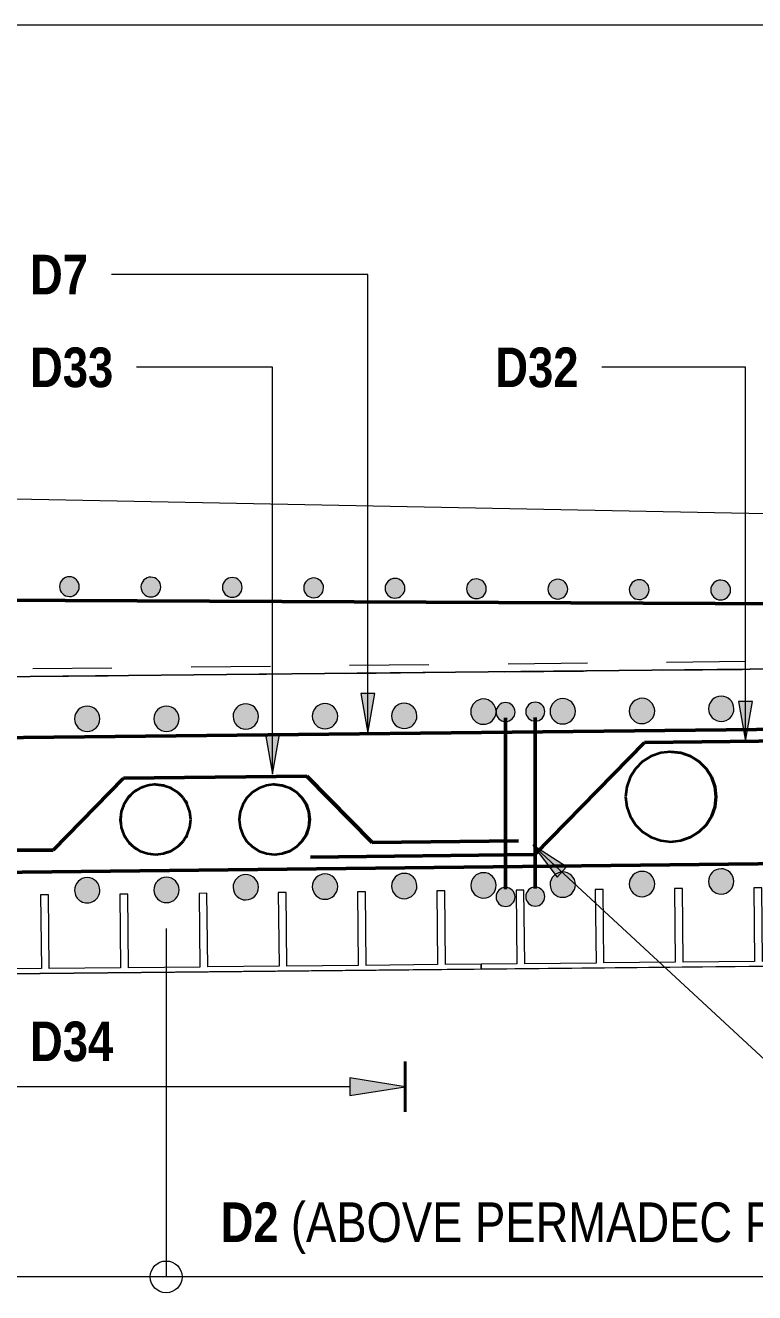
# Model space of a CAD drawing. Header units: metres. Extents: x 577 to 630, y 3 to 1710.
# Drawn here: x 606.266 to 607.186, y 18.456 to 20.056 of the extents above; entities that cross this region are included whole.
import ezdxf

# ---------------------------------------------------------------- set-up
doc = ezdxf.new("R2010")
doc.units = ezdxf.units.M
doc.linetypes.add('JacobsDash', pattern=[0.0045, 0.003, -0.0015])
for name, color, linetype, lineweight in [('D-BDGE', 7, 'Continuous', 13), ('D-BDGE-FLOOR', 7, 'Continuous', 50), ('D-BDGE-FLOOR-HID', 7, 'JacobsDash', 18), ('D-BDGE-FRAMING', 7, 'Continuous', 50), ('D-BDGE-LINE', 7, 'Continuous', 9), ('D-ENHA-TEXT', 7, 'Continuous', 9)]:
    doc.layers.add(name, color=color, linetype=linetype, lineweight=lineweight)
doc.layers.add('D-BDGE-Conduits', color=1, linetype='Continuous', lineweight=9, true_color=0xff0000)
doc.styles.add('Arial Narrow_2', font='ARIALN.TTF', dxfattribs={"height": 0.05})
doc.styles.add('Arial Narrow_B_1', font='ARIALNB.TTF', dxfattribs={"height": 0.05})

# ---------------------------------------------------------------- blocks, each defined once
blk = doc.blocks.new('07_STR_DPS_PermadecPanel - 07_STR_DPS_PermadecPanel-5973116-DRG-1095 SECTION 1')
at = {"layer": 'D-BDGE-FRAMING', "lineweight": 13}
for p, q in [((-1688.4408, 18.9581), (-1688.4508, 18.958)), ((-1688.4508, 18.958), (-1688.4498, 18.865)), ((-1688.4398, 18.8651), (-1688.4408, 18.9581)), ((-1688.3408, 18.9591), (-1688.3508, 18.959)), ((-1688.3508, 18.959), (-1688.3499, 18.866)), ((-1688.3399, 18.8661), (-1688.3408, 18.9591)), ((-1688.2408, 18.9601), (-1688.2508, 18.96)), ((-1688.2508, 18.96), (-1688.2499, 18.867)), ((-1688.2399, 18.8671), (-1688.2408, 18.9601)), ((-1688.1408, 18.9611), (-1688.1508, 18.961)), ((-1688.1508, 18.961), (-1688.1499, 18.868)), ((-1688.1399, 18.8681), (-1688.1408, 18.9611)), ((-1688.0408, 18.9621), (-1688.0508, 18.962)), ((-1688.0508, 18.962), (-1688.0499, 18.869)), ((-1688.0399, 18.8691), (-1688.0408, 18.9621)), ((-1687.9408, 18.9631), (-1687.9508, 18.963)), ((-1687.9508, 18.963), (-1687.9499, 18.87)), ((-1687.9399, 18.8701), (-1687.9408, 18.9631)), ((-1687.8949, 18.8706), (-1687.9399, 18.8701)), ((-1687.8948, 18.8646), (-1687.8949, 18.8706)), ((-1688.4498, 18.865), (-1688.4948, 18.8646)), ((-1688.4948, 18.8586), (-1687.8948, 18.8646)), ((-1688.4948, 18.8646), (-1688.4948, 18.8586)), ((-1688.3499, 18.866), (-1688.4398, 18.8651)), ((-1688.2499, 18.867), (-1688.3399, 18.8661)), ((-1688.1499, 18.868), (-1688.2399, 18.8671)), ((-1688.0499, 18.869), (-1688.1399, 18.8681)), ((-1687.9499, 18.87), (-1688.0399, 18.8691))]:
    blk.add_line(p, q, dxfattribs=at)
blk = doc.blocks.new('07_STR_DPS_PermadecPanel - 07_STR_DPS_PermadecPanel-5973117-DRG-1095 SECTION 1')
at = {"layer": 'D-BDGE-FRAMING', "lineweight": 13}
for p, q in [((-1687.5408, 18.9671), (-1687.5508, 18.967)), ((-1687.5508, 18.967), (-1687.5499, 18.874)), ((-1687.5399, 18.8741), (-1687.5408, 18.9671)), ((-1687.4408, 18.9681), (-1687.4508, 18.968)), ((-1687.4508, 18.968), (-1687.4499, 18.875)), ((-1687.4399, 18.8751), (-1687.4408, 18.9681)), ((-1687.3408, 18.9691), (-1687.3508, 18.969)), ((-1687.3508, 18.969), (-1687.3499, 18.876)), ((-1687.3399, 18.8761), (-1687.3408, 18.9691)), ((-1687.8408, 18.9641), (-1687.8508, 18.964)), ((-1687.8508, 18.964), (-1687.8498, 18.871)), ((-1687.8398, 18.8711), (-1687.8408, 18.9641)), ((-1687.7408, 18.9651), (-1687.7508, 18.965)), ((-1687.7508, 18.965), (-1687.7499, 18.872)), ((-1687.7399, 18.8721), (-1687.7408, 18.9651)), ((-1687.6408, 18.9661), (-1687.6508, 18.966)), ((-1687.6508, 18.966), (-1687.6499, 18.873)), ((-1687.6399, 18.8731), (-1687.6408, 18.9661)), ((-1687.8498, 18.871), (-1687.8948, 18.8706)), ((-1687.8948, 18.8646), (-1687.2948, 18.8706)), ((-1687.8948, 18.8706), (-1687.8948, 18.8646)), ((-1687.7499, 18.872), (-1687.8398, 18.8711)), ((-1687.6499, 18.873), (-1687.7399, 18.8721)), ((-1687.5499, 18.874), (-1687.6399, 18.8731)), ((-1687.4499, 18.875), (-1687.5399, 18.8741)), ((-1687.3499, 18.876), (-1687.4399, 18.8751)), ((-1687.2949, 18.8766), (-1687.3399, 18.8761)), ((-1687.2948, 18.8706), (-1687.2949, 18.8766))]:
    blk.add_line(p, q, dxfattribs=at)
blk = doc.blocks.new('CS_DET_Reinf_Bar Section_Solid - Reo Dot 32-6113454-DRG-1095 SECTION 1')
at = {"layer": 'D-BDGE-LINE'}
blk.add_hatch(color=256, dxfattribs=at).paths.add_polyline_path([(-1688.7919, 18.942), (-1688.7878, 18.9426), (-1688.7839, 18.9441), (-1688.7806, 18.9467), (-1688.7781, 18.95), (-1688.7765, 18.9539), (-1688.7759, 18.958), (-1688.7765, 18.9621), (-1688.7781, 18.966), (-1688.7806, 18.9693), (-1688.7839, 18.9719), (-1688.7878, 18.9735), (-1688.7919, 18.974), (-1688.7961, 18.9735), (-1688.7999, 18.9719), (-1688.8033, 18.9693), (-1688.8058, 18.966), (-1688.8074, 18.9621), (-1688.8079, 18.958), (-1688.8074, 18.9539), (-1688.8058, 18.95), (-1688.8033, 18.9467), (-1688.7999, 18.9441), (-1688.7961, 18.9426)])
for start, end in [(0, 180), (180, 0)]:
    blk.add_arc((-1688.7919, 18.958), 0.016, start, end, dxfattribs=at)
blk = doc.blocks.new('CS_DET_Reinf_Bar Section_Solid - Reo Dot 32-V18-DRG-1095 SECTION 1')
at = {"layer": 'D-BDGE-LINE'}
blk.add_hatch(color=256, dxfattribs=at).paths.add_polyline_path([(-1687.5919, 18.9591), (-1687.5877, 18.9597), (-1687.5839, 18.9613), (-1687.5806, 18.9639), (-1687.5781, 18.9672), (-1687.5765, 18.9711), (-1687.576, 18.9752), (-1687.5766, 18.9794), (-1687.5782, 18.9832), (-1687.5808, 18.9865), (-1687.5841, 18.989), (-1687.588, 18.9906), (-1687.5921, 18.9911), (-1687.5963, 18.9905), (-1687.6001, 18.9889), (-1687.6034, 18.9863), (-1687.6059, 18.983), (-1687.6075, 18.9791), (-1687.608, 18.9746), (-1687.6074, 18.9708), (-1687.6058, 18.967), (-1687.6032, 18.9637), (-1687.5999, 18.9612), (-1687.596, 18.9596)])
for start, end in [(0.4729, 180.4729), (180.4729, 0.4729)]:
    blk.add_arc((-1687.592, 18.9751), 0.016, start, end, dxfattribs=at)
blk = doc.blocks.new('CS_DET_Reinf_Bar Section_Solid - Reo Dot 32-V19-DRG-1095 SECTION 1')
at = {"layer": 'D-BDGE-LINE'}
blk.add_hatch(color=256, dxfattribs=at).paths.add_polyline_path([(-1687.8919, 19.1735), (-1687.8878, 19.1741), (-1687.8839, 19.1757), (-1687.8806, 19.1783), (-1687.8781, 19.1816), (-1687.8765, 19.1854), (-1687.876, 19.1899), (-1687.8765, 19.1937), (-1687.8781, 19.1976), (-1687.8807, 19.2009), (-1687.884, 19.2034), (-1687.8879, 19.205), (-1687.8925, 19.2055), (-1687.8962, 19.205), (-1687.9, 19.2034), (-1687.9033, 19.2008), (-1687.9058, 19.1975), (-1687.9074, 19.1936), (-1687.908, 19.1895), (-1687.9074, 19.1853), (-1687.9058, 19.1815), (-1687.9032, 19.1782), (-1687.8999, 19.1756), (-1687.896, 19.1741), (-1687.8925, 19.1736)])
for start, end in [(1.2218, 180.2183), (180.2183, 357.2152)]:
    blk.add_arc((-1687.892, 19.1895), 0.016, start, end, dxfattribs=at)
blk = doc.blocks.new('Repeating Detail - Reo Dot_Scale 25_Section-1695670-DRG-1095 SECTION 1')
at = {"layer": 'D-BDGE-LINE'}
for points in [[(-1688.4144, 19.3349), (-1688.4112, 19.3354), (-1688.4082, 19.3366), (-1688.4056, 19.3386), (-1688.4036, 19.3411), (-1688.4023, 19.3441), (-1688.4019, 19.3474), (-1688.4023, 19.3506), (-1688.4035, 19.3536), (-1688.4055, 19.3562), (-1688.408, 19.3582), (-1688.4111, 19.3595), (-1688.4143, 19.3599), (-1688.4175, 19.3595), (-1688.4205, 19.3583), (-1688.4231, 19.3563), (-1688.4251, 19.3538), (-1688.4264, 19.3507), (-1688.4269, 19.3475), (-1688.4264, 19.3443), (-1688.4252, 19.3413), (-1688.4232, 19.3387), (-1688.4207, 19.3367), (-1688.4177, 19.3354)], [(-1688.3117, 19.3344), (-1688.3085, 19.3348), (-1688.305, 19.3364), (-1688.3028, 19.338), (-1688.3008, 19.3406), (-1688.2996, 19.3436), (-1688.2991, 19.3468), (-1688.2995, 19.3501), (-1688.3008, 19.3531), (-1688.3028, 19.3557), (-1688.3053, 19.3577), (-1688.3083, 19.359), (-1688.3116, 19.3594), (-1688.3148, 19.359), (-1688.3178, 19.3578), (-1688.3204, 19.3558), (-1688.3224, 19.3532), (-1688.3237, 19.3502), (-1688.3241, 19.347), (-1688.3237, 19.3437), (-1688.3225, 19.3407), (-1688.3205, 19.3381), (-1688.3179, 19.3361), (-1688.3149, 19.3348)], [(-1688.209, 19.3339), (-1688.2058, 19.3343), (-1688.2027, 19.3355), (-1688.2001, 19.3375), (-1688.1981, 19.34), (-1688.1969, 19.3431), (-1688.1964, 19.3463), (-1688.1968, 19.3495), (-1688.1981, 19.3525), (-1688.2, 19.3551), (-1688.2026, 19.3571), (-1688.2056, 19.3584), (-1688.2089, 19.3589), (-1688.2121, 19.3584), (-1688.2151, 19.3572), (-1688.2177, 19.3552), (-1688.22, 19.3519), (-1688.221, 19.3497), (-1688.2214, 19.3464), (-1688.221, 19.3432), (-1688.2198, 19.3402), (-1688.2178, 19.3376), (-1688.2152, 19.3356), (-1688.2122, 19.3343)], [(-1688.1063, 19.3333), (-1688.103, 19.3337), (-1688.1, 19.3349), (-1688.0974, 19.3369), (-1688.0954, 19.3395), (-1688.0942, 19.3425), (-1688.0937, 19.3457), (-1688.0941, 19.349), (-1688.0954, 19.352), (-1688.0973, 19.3546), (-1688.0999, 19.3566), (-1688.1029, 19.3579), (-1688.1061, 19.3583), (-1688.1094, 19.3579), (-1688.1124, 19.3567), (-1688.115, 19.3547), (-1688.117, 19.3521), (-1688.1183, 19.3491), (-1688.1187, 19.3459), (-1688.1183, 19.3426), (-1688.1171, 19.3396), (-1688.1151, 19.337), (-1688.1125, 19.335), (-1688.1095, 19.3337)], [(-1688.0036, 19.3328), (-1688.0003, 19.3332), (-1687.9973, 19.3344), (-1687.9947, 19.3364), (-1687.9927, 19.339), (-1687.9914, 19.342), (-1687.991, 19.3452), (-1687.9914, 19.3484), (-1687.9926, 19.3514), (-1687.9946, 19.354), (-1687.9972, 19.356), (-1688.0002, 19.3573), (-1688.0034, 19.3578), (-1688.0067, 19.3573), (-1688.0097, 19.3561), (-1688.0123, 19.3541), (-1688.0143, 19.3516), (-1688.0156, 19.3486), (-1688.016, 19.3453), (-1688.0156, 19.3421), (-1688.0144, 19.3391), (-1688.0124, 19.3365), (-1688.0098, 19.3345), (-1688.0068, 19.3332)], [(-1687.9009, 19.3322), (-1687.8976, 19.3326), (-1687.8946, 19.3339), (-1687.892, 19.3358), (-1687.89, 19.3384), (-1687.8887, 19.3414), (-1687.8883, 19.3446), (-1687.8887, 19.3479), (-1687.8899, 19.3509), (-1687.8919, 19.3535), (-1687.8945, 19.3555), (-1687.8975, 19.3568), (-1687.9007, 19.3572), (-1687.904, 19.3568), (-1687.907, 19.3556), (-1687.9096, 19.3536), (-1687.9116, 19.351), (-1687.9128, 19.348), (-1687.9133, 19.3448), (-1687.9129, 19.3415), (-1687.9116, 19.3385), (-1687.9097, 19.3359), (-1687.9071, 19.3339), (-1687.9041, 19.3327)], [(-1687.7981, 19.3317), (-1687.7949, 19.3321), (-1687.7919, 19.3333), (-1687.7893, 19.3353), (-1687.7873, 19.3379), (-1687.786, 19.3409), (-1687.7856, 19.3441), (-1687.786, 19.3473), (-1687.7872, 19.3504), (-1687.7892, 19.353), (-1687.7918, 19.355), (-1687.7948, 19.3562), (-1687.798, 19.3567), (-1687.8012, 19.3563), (-1687.8043, 19.355), (-1687.8069, 19.353), (-1687.8089, 19.3505), (-1687.8101, 19.3475), (-1687.8106, 19.3442), (-1687.8102, 19.341), (-1687.8089, 19.338), (-1687.807, 19.3354), (-1687.8044, 19.3334), (-1687.8014, 19.3321)], [(-1687.6954, 19.3311), (-1687.6922, 19.3315), (-1687.6892, 19.3328), (-1687.6866, 19.3347), (-1687.6846, 19.3373), (-1687.6833, 19.3403), (-1687.6829, 19.3436), (-1687.6833, 19.3468), (-1687.6845, 19.3498), (-1687.6865, 19.3524), (-1687.6891, 19.3544), (-1687.6921, 19.3557), (-1687.6953, 19.3561), (-1687.6985, 19.3557), (-1687.7016, 19.3545), (-1687.7042, 19.3525), (-1687.7062, 19.3499), (-1687.7074, 19.3469), (-1687.7079, 19.3437), (-1687.7075, 19.3404), (-1687.7062, 19.3374), (-1687.7042, 19.3348), (-1687.7017, 19.3328), (-1687.6987, 19.3316)], [(-1687.5927, 19.3306), (-1687.5895, 19.331), (-1687.5865, 19.3322), (-1687.5839, 19.3342), (-1687.5819, 19.3368), (-1687.5806, 19.3398), (-1687.5801, 19.343), (-1687.5806, 19.3462), (-1687.5818, 19.3493), (-1687.5838, 19.3519), (-1687.5863, 19.3539), (-1687.5893, 19.3551), (-1687.5926, 19.3556), (-1687.5958, 19.3552), (-1687.5988, 19.3539), (-1687.6014, 19.352), (-1687.6034, 19.3494), (-1687.6047, 19.3464), (-1687.6051, 19.3431), (-1687.6047, 19.3399), (-1687.6035, 19.3369), (-1687.6015, 19.3343), (-1687.599, 19.3323), (-1687.5959, 19.331)]]:
    blk.add_hatch(color=256, dxfattribs=at).paths.add_polyline_path(points)
for centre, start, end in [((-1688.4144, 19.3474), 89.6949, 269.6949), ((-1688.4144, 19.3474), 269.6949, 89.6949), ((-1688.3116, 19.3469), 89.6949, 269.6949), ((-1688.3116, 19.3469), 269.6949, 89.6949), ((-1688.2089, 19.3464), 89.6949, 269.6949), ((-1688.2089, 19.3464), 269.6949, 89.6949), ((-1688.1062, 19.3458), 89.6949, 269.6949), ((-1688.1062, 19.3458), 269.6949, 89.6949), ((-1688.0035, 19.3453), 89.6949, 269.6949), ((-1688.0035, 19.3453), 269.6949, 89.6949), ((-1687.9008, 19.3447), 89.6949, 269.6949), ((-1687.9008, 19.3447), 269.6949, 89.6949), ((-1687.7981, 19.3442), 89.6949, 269.6949), ((-1687.7981, 19.3442), 269.6949, 89.6949), ((-1687.6954, 19.3436), 89.6949, 269.6949), ((-1687.6954, 19.3436), 269.6949, 89.6949), ((-1687.5926, 19.3431), 89.6949, 269.6949), ((-1687.5926, 19.3431), 269.6949, 89.6949)]:
    blk.add_arc(centre, 0.0125, start, end, dxfattribs=at)
blk = doc.blocks.new('CS_DET_Reinf_Bar Section_Solid - Reo Dot 24-6224135-DRG-1095 SECTION 1')
at = {"layer": 'D-BDGE-LINE'}
blk.add_hatch(color=256, dxfattribs=at).paths.add_polyline_path([(-1688.9567, 19.0087), (-1688.9536, 19.0091), (-1688.9507, 19.0103), (-1688.9482, 19.0122), (-1688.9463, 19.0147), (-1688.9451, 19.0176), (-1688.9447, 19.0207), (-1688.9451, 19.0238), (-1688.9466, 19.027), (-1688.9482, 19.0292), (-1688.9507, 19.0311), (-1688.9536, 19.0323), (-1688.9567, 19.0327), (-1688.9598, 19.0323), (-1688.9627, 19.0311), (-1688.9652, 19.0292), (-1688.9671, 19.0267), (-1688.9683, 19.0238), (-1688.9687, 19.0207), (-1688.9683, 19.0176), (-1688.9671, 19.0147), (-1688.9652, 19.0122), (-1688.9627, 19.0103), (-1688.9598, 19.0091)])
for start, end in [(0, 180), (180, 0)]:
    blk.add_arc((-1688.9567, 19.0207), 0.012, start, end, dxfattribs=at)
blk = doc.blocks.new('CS_Reinforcement Extents Dim - CS_Reinforcement Extents Dim-6475463-DRG-1095 SECTION 1')
at = {"layer": 'D-BDGE-LINE', "lineweight": 18}
blk.add_line((-1686.7812, 20.0563), (-1688.9212, 20.0563), dxfattribs=at)
blk = doc.blocks.new('CS_Reinforcement Extents Dim - CS_Reinforcement Extents Dim-6476557-DRG-1095 SECTION 1')
at = {"layer": 'D-BDGE-LINE'}
for points in [[(-1688.8207, 18.7046), (-1688.8207, 18.7269), (-1688.8907, 18.7157)], [(-1688.0606, 18.7046), (-1687.9906, 18.7157), (-1688.0606, 18.7269)]]:
    blk.add_hatch(color=256, dxfattribs=at).paths.add_polyline_path(points)
at = {"layer": 'D-BDGE-LINE', "lineweight": 40}
for p, q in [((-1688.8907, 18.6837), (-1688.8907, 18.7477)), ((-1687.9906, 18.684), (-1687.9906, 18.7477))]:
    blk.add_line(p, q, dxfattribs=at)
at = {"layer": 'D-BDGE-LINE', "lineweight": 18}
for p, q in [((-1688.8207, 18.7269), (-1688.8907, 18.7157)), ((-1688.8207, 18.7046), (-1688.8207, 18.7269)), ((-1688.0606, 18.7269), (-1688.0606, 18.7046)), ((-1687.9906, 18.7157), (-1688.0606, 18.7269)), ((-1688.8907, 18.7157), (-1688.8207, 18.7046)), ((-1688.0606, 18.7157), (-1688.8907, 18.7157)), ((-1688.0606, 18.7046), (-1687.9906, 18.7157))]:
    blk.add_line(p, q, dxfattribs=at)
blk = doc.blocks.new('CS_Reinforcement Extents Dim - CS_Reinforcement Extents Dim-6476920-DRG-1095 SECTION 1')
at = {"layer": 'D-BDGE-LINE', "lineweight": 18}
blk.add_line((-1686.7607, 18.4757), (-1688.8907, 18.4757), dxfattribs=at)

msp = doc.modelspace()

# ---------------------------------------------------------------- hatches: boundary and pattern name
at = {"layer": 'D-ENHA-TEXT'}
for points in [[(606.6979, 19.1625), (606.7067, 19.2125), (606.6891, 19.2125)], [(607.1747, 19.1522), (607.1835, 19.2022), (607.1659, 19.2022)], [(606.5778, 19.1107), (606.5866, 19.1607), (606.569, 19.1607)], [(606.9061, 19.021), (606.9368, 18.9805), (606.9488, 18.9935)]]:
    msp.add_hatch(color=256, dxfattribs=at).paths.add_polyline_path(points)

# ---------------------------------------------------------------- linework, layer by layer
at = {"layer": 'D-BDGE', "lineweight": 50}
for p, q in [((609.5622, 19.315), (605.8935, 19.3316)), ((605.3542, 19.1466), (608.9247, 19.1864)), ((606.8718, 19.1816), (606.8718, 18.9655)), ((606.9092, 19.182), (606.9092, 18.966)), ((607.0472, 19.1505), (607.9461, 19.1605)), ((606.9088, 19.0089), (607.0472, 19.1505)), ((606.3008, 19.0147), (606.3897, 19.1056)), ((606.3897, 19.1056), (606.6212, 19.1082)), ((606.7034, 19.0242), (606.6212, 19.1082)), ((605.359, 18.9767), (608.9247, 19.0165)), ((606.1408, 19.0147), (606.3008, 19.0147)), ((606.7034, 19.0242), (606.8883, 19.0263)), ((606.6255, 19.0058), (606.9088, 19.0089))]:
    msp.add_line(p, q, dxfattribs=at)
at = {"layer": 'D-BDGE', "linetype": 'JacobsDash', "lineweight": 18}
msp.add_line((605.8751, 19.2399), (610.6335, 19.2883), dxfattribs=at)
at = {"layer": 'D-BDGE', "lineweight": 18}
for p, q in [((605.8752, 19.2299), (610.6336, 19.2777)), ((606.4435, 18.9157), (606.4435, 18.4757))]:
    msp.add_line(p, q, dxfattribs=at)
msp.add_circle((606.4435, 18.4757), 0.02, dxfattribs=at)
at = {"layer": 'D-BDGE-Conduits', "color": 143, "linetype": 'JacobsDash', "lineweight": 35, "true_color": 0x78aac8}
for p, q in [((607.0782, 19.1387), (607.0779, 19.1387)), ((606.4286, 19.0974), (606.4283, 19.0974)), ((606.4301, 19.0974), (606.4283, 19.0974)), ((606.5786, 19.0974), (606.5783, 19.0974)), ((606.5801, 19.0974), (606.5783, 19.0974)), ((606.4595, 19.0867), (606.4641, 19.0821)), ((606.4678, 19.0772), (606.4696, 19.0741)), ((606.47, 19.0332), (606.4687, 19.0309)), ((606.4646, 19.0251), (606.4592, 19.0197)), ((607.0826, 19.0254), (607.083, 19.0254)), ((606.432, 19.0092), (606.4324, 19.0092)), ((606.582, 19.0092), (606.5824, 19.0092))]:
    msp.add_line(p, q, dxfattribs=at)
at = {"layer": 'D-BDGE-Conduits', "color": 143, "linetype": 'JacobsDash', "lineweight": 35, "true_color": 0x78aac8, "flags": 128}
for points in [[(607.0803, 19.1388), (607.0676, 19.1373), (607.0555, 19.1331), (607.0447, 19.1264), (607.0357, 19.1174), (607.0289, 19.1066), (607.0247, 19.0947), (607.0233, 19.082)], [(607.1372, 19.0821), (607.1358, 19.0947), (607.1316, 19.1067), (607.1248, 19.1174), (607.1158, 19.1264), (607.105, 19.1332), (607.0929, 19.1374), (607.0803, 19.1388)], [(607.0806, 19.1388), (607.0933, 19.1374), (607.1053, 19.1332), (607.1161, 19.1264), (607.1252, 19.1174), (607.1319, 19.1067), (607.1362, 19.0947), (607.1376, 19.0821)], [(606.4283, 19.0974), (606.4203, 19.0963), (606.4109, 19.093), (606.4025, 19.0878), (606.3955, 19.0808), (606.3902, 19.0724), (606.3869, 19.0631), (606.3858, 19.0533)], [(606.4745, 19.0533), (606.4734, 19.0631), (606.4701, 19.0724), (606.4648, 19.0808), (606.4578, 19.0878), (606.4494, 19.093), (606.44, 19.0963), (606.4301, 19.0974)], [(606.4305, 19.0974), (606.4404, 19.0963), (606.4497, 19.0931), (606.4574, 19.0884)], [(606.5783, 19.0974), (606.5703, 19.0963), (606.5609, 19.093), (606.5525, 19.0878), (606.5455, 19.0808), (606.5402, 19.0724), (606.5369, 19.0631), (606.5358, 19.0533)], [(606.6245, 19.0533), (606.6234, 19.0631), (606.6201, 19.0724), (606.6148, 19.0808), (606.6078, 19.0878), (606.5994, 19.093), (606.59, 19.0963), (606.5801, 19.0974)], [(606.5805, 19.0974), (606.5904, 19.0963), (606.5997, 19.0931), (606.6081, 19.0878), (606.6152, 19.0808), (606.6205, 19.0725), (606.6237, 19.0631), (606.6248, 19.0533)], [(607.0233, 19.082), (607.0247, 19.0694), (607.0289, 19.0574), (607.0357, 19.0467), (607.0447, 19.0377), (607.0555, 19.0309), (607.0676, 19.0267), (607.0803, 19.0253)], [(607.0803, 19.0253), (607.0929, 19.0268), (607.105, 19.031), (607.1158, 19.0377), (607.1248, 19.0467), (607.1316, 19.0575), (607.1358, 19.0695), (607.1372, 19.0821)], [(607.1376, 19.0821), (607.1362, 19.0695), (607.1319, 19.0575), (607.1252, 19.0467), (607.1161, 19.0377), (607.1053, 19.031), (607.0933, 19.0268)], [(606.3858, 19.0533), (606.3869, 19.0434), (606.3902, 19.0341), (606.3955, 19.0257), (606.4025, 19.0187), (606.4109, 19.0135), (606.4203, 19.0102), (606.4301, 19.0091)], [(606.4301, 19.0091), (606.44, 19.0102), (606.4494, 19.0135), (606.4578, 19.0188), (606.4648, 19.0258), (606.4701, 19.0341), (606.4734, 19.0435), (606.4745, 19.0533)], [(606.5358, 19.0533), (606.5369, 19.0434), (606.5402, 19.0341), (606.5455, 19.0257), (606.5525, 19.0187), (606.5609, 19.0135), (606.5703, 19.0102), (606.5801, 19.0091)], [(606.5801, 19.0091), (606.59, 19.0102), (606.5994, 19.0135), (606.6078, 19.0188), (606.6148, 19.0258), (606.6201, 19.0341), (606.6234, 19.0435), (606.6245, 19.0533)], [(606.6248, 19.0533), (606.6237, 19.0435), (606.6205, 19.0341), (606.6152, 19.0258), (606.6081, 19.0188), (606.5997, 19.0135), (606.5904, 19.0102)], [(606.4579, 19.0186), (606.4497, 19.0135), (606.4404, 19.0102)]]:
    msp.add_lwpolyline(points, dxfattribs=at)
at = {"layer": 'D-BDGE-FLOOR', "color": 252, "lineweight": 13, "true_color": 0x888888}
for p, q in [((609.6312, 19.3917), (605.8336, 19.4661)), ((605.8753, 19.2301), (609.6374, 19.269))]:
    msp.add_line(p, q, dxfattribs=at)
at = {"layer": 'D-BDGE-FLOOR', "lineweight": 13}
for p, q in [((606.4236, 19.0979), (606.4131, 19.0951)), ((606.5743, 19.0979), (606.5638, 19.0951)), ((607.0242, 19.0944), (607.0232, 19.0881)), ((607.0263, 19.1016), (607.0244, 19.0951)), ((607.0232, 19.0881), (607.0229, 19.0824)), ((607.0229, 19.0816), (607.0234, 19.0742)), ((607.0234, 19.0742), (607.0243, 19.0694)), ((607.0243, 19.0692), (607.0269, 19.0608))]:
    msp.add_line(p, q, dxfattribs=at)
at = {"layer": 'D-BDGE-FLOOR', "lineweight": 13, "flags": 128}
for points in [[(607.0659, 19.1377), (607.053, 19.1325), (607.0416, 19.1245), (607.0326, 19.1139), (607.0263, 19.1016)], [(606.4131, 19.0951), (606.4036, 19.0899), (606.3955, 19.0826), (606.3895, 19.0735), (606.3858, 19.0633), (606.3846, 19.0525), (606.3861, 19.0418), (606.3901, 19.0317), (606.3965, 19.0229), (606.4047, 19.0158), (606.4145, 19.011), (606.4251, 19.0085)], [(606.5638, 19.0951), (606.5542, 19.0899), (606.5462, 19.0826), (606.5401, 19.0735), (606.5364, 19.0633), (606.5353, 19.0525), (606.5368, 19.0418), (606.5408, 19.0317), (606.5472, 19.0229), (606.5554, 19.0158), (606.5652, 19.011), (606.5758, 19.0085)], [(607.0269, 19.0608), (607.0336, 19.0486), (607.043, 19.0384), (607.0546, 19.0307), (607.0677, 19.026), (607.0814, 19.0246)], [(605.2671, 18.8488), (606.7083, 18.8632), (608.1494, 18.8776), (609.5906, 18.892), (610.6336, 18.9025)]]:
    msp.add_lwpolyline(points, dxfattribs=at)
at = {"layer": 'D-BDGE-FLOOR-HID', "lineweight": 13, "flags": 128}
msp.add_lwpolyline([(605.8703, 19.2298), (606.7086, 19.2382), (608.1497, 19.2526), (609.5908, 19.2671), (609.7227, 19.2684)], dxfattribs=at)
at = {"layer": 'D-ENHA-TEXT'}
for p, q in [((606.3759, 19.7415), (606.3745, 19.7415)), ((606.6979, 19.7415), (606.3759, 19.7415)), ((606.6979, 19.1625), (606.6979, 19.7415)), ((606.4075, 19.6244), (606.4062, 19.6244)), ((606.5778, 19.6244), (606.4075, 19.6244)), ((606.5778, 19.1107), (606.5778, 19.6244)), ((606.9946, 19.6244), (606.9933, 19.6244)), ((607.1747, 19.6244), (606.9946, 19.6244)), ((607.1747, 19.1522), (607.1747, 19.6244)), ((606.7067, 19.2125), (606.6891, 19.2125)), ((606.6891, 19.2125), (606.6979, 19.1625)), ((606.6979, 19.1625), (606.7067, 19.2125)), ((607.1835, 19.2022), (607.1659, 19.2022)), ((607.1659, 19.2022), (607.1747, 19.1522)), ((607.1747, 19.1522), (607.1835, 19.2022)), ((606.5866, 19.1607), (606.569, 19.1607)), ((606.569, 19.1607), (606.5778, 19.1107)), ((606.5778, 19.1107), (606.5866, 19.1607)), ((606.9061, 19.021), (606.9368, 18.9805)), ((606.9488, 18.9935), (606.9061, 19.021)), ((606.9061, 19.021), (607.3187, 18.6388)), ((606.9368, 18.9805), (606.9488, 18.9935))]:
    msp.add_line(p, q, dxfattribs=at)

# ---------------------------------------------------------------- block references
at = {"layer": 'D-BDGE-FRAMING', "lineweight": 13}
for name in ['07_STR_DPS_PermadecPanel - 07_STR_DPS_PermadecPanel-5973117-DRG-1095 SECTION 1', '07_STR_DPS_PermadecPanel - 07_STR_DPS_PermadecPanel-5973116-DRG-1095 SECTION 1']:
    msp.add_blockref(name, (2294.7358, 0), dxfattribs=at)
at = {"layer": 'D-BDGE-LINE'}
for name, p in [('CS_Reinforcement Extents Dim - CS_Reinforcement Extents Dim-6475463-DRG-1095 SECTION 1', (2294.7358, 0)), ('Repeating Detail - Reo Dot_Scale 25_Section-1695670-DRG-1095 SECTION 1', (2294.7358, 0)), ('CS_DET_Reinf_Bar Section_Solid - Reo Dot 32-6113454-DRG-1095 SECTION 1', (2295.1358, 0.2225)), ('CS_DET_Reinf_Bar Section_Solid - Reo Dot 32-V19-DRG-1095 SECTION 1', (2294.7358, 0)), ('CS_DET_Reinf_Bar Section_Solid - Reo Dot 32-V18-DRG-1095 SECTION 1', (2294.7358, 0)), ('CS_Reinforcement Extents Dim - CS_Reinforcement Extents Dim-6476557-DRG-1095 SECTION 1', (2294.7358, 0)), ('CS_Reinforcement Extents Dim - CS_Reinforcement Extents Dim-6476920-DRG-1095 SECTION 1', (2294.7358, 0))]:
    msp.add_blockref(name, p, dxfattribs=at)
for name, p, rotation in [('CS_DET_Reinf_Bar Section_Solid - Reo Dot 32-6113454-DRG-1095 SECTION 1', (2295.8958, 6.6657), 0.2182613267174817), ('CS_DET_Reinf_Bar Section_Solid - Reo Dot 32-6113454-DRG-1095 SECTION 1', (2295.9958, 6.6685), 0.2182613267174817), ('CS_DET_Reinf_Bar Section_Solid - Reo Dot 32-6113454-DRG-1095 SECTION 1', (2295.2958, 6.6559), 0.2182613267174817), ('CS_DET_Reinf_Bar Section_Solid - Reo Dot 32-6113454-DRG-1095 SECTION 1', (2295.3958, 6.6588), 0.2182613267174817), ('CS_DET_Reinf_Bar Section_Solid - Reo Dot 32-6113454-DRG-1095 SECTION 1', (2295.4958, 6.6591), 0.2182613267174817), ('CS_DET_Reinf_Bar Section_Solid - Reo Dot 32-6113454-DRG-1095 SECTION 1', (2295.5958, 6.6595), 0.2182613267174817), ('CS_DET_Reinf_Bar Section_Solid - Reo Dot 24-6224135-DRG-1095 SECTION 1', (2295.8887, 6.6023), 0.2182613267174817), ('CS_DET_Reinf_Bar Section_Solid - Reo Dot 24-6224135-DRG-1095 SECTION 1', (2295.9262, 6.6028), 0.2182613267174817), ('CS_DET_Reinf_Bar Section_Solid - Reo Dot 32-6113454-DRG-1095 SECTION 1', (2295.7958, 6.6653), 0.2182613267174817), ('CS_DET_Reinf_Bar Section_Solid - Reo Dot 32-6113454-DRG-1095 SECTION 1', (2295.4348, 13.9489), 0.472899583949959), ('CS_DET_Reinf_Bar Section_Solid - Reo Dot 32-6113454-DRG-1095 SECTION 1', (2295.5348, 13.9497), 0.472899583949959), ('CS_DET_Reinf_Bar Section_Solid - Reo Dot 32-6113454-DRG-1095 SECTION 1', (2295.6348, 13.9505), 0.472899583949959), ('CS_DET_Reinf_Bar Section_Solid - Reo Dot 32-6113454-DRG-1095 SECTION 1', (2295.7348, 13.9513), 0.472899583949959), ('CS_DET_Reinf_Bar Section_Solid - Reo Dot 32-6113454-DRG-1095 SECTION 1', (2295.8348, 13.9522), 0.472899583949959), ('CS_DET_Reinf_Bar Section_Solid - Reo Dot 32-6113454-DRG-1095 SECTION 1', (2295.9348, 13.953), 0.472899583949959), ('CS_DET_Reinf_Bar Section_Solid - Reo Dot 32-6113454-DRG-1095 SECTION 1', (2295.2034, 7.5115), 0.2546382572318549), ('CS_DET_Reinf_Bar Section_Solid - Reo Dot 32-6113454-DRG-1095 SECTION 1', (2295.3348, 13.9455), 0.472899583949959), ('CS_DET_Reinf_Bar Section_Solid - Reo Dot 24-6224135-DRG-1095 SECTION 1', (2295.8887, 6.3688), 0.2182613267174817), ('CS_DET_Reinf_Bar Section_Solid - Reo Dot 24-6224135-DRG-1095 SECTION 1', (2295.9262, 6.3692), 0.2182613267174817)]:
    msp.add_blockref(name, p, dxfattribs=dict(at, rotation=rotation))

# ---------------------------------------------------------------- texts
at = {"layer": 'D-ENHA-TEXT', "char_height": 0.05, "attachment_point": 1, "style": 'Arial Narrow_B_1', "bg_fill": 3, "box_fill_scale": 1, "bg_fill_color": 256, "bg_fill_transparency": 0}
for s, insert in [('D7', (606.2717, 19.7665)), ('D33', (606.2717, 19.6494)), ('D32', (606.8588, 19.6494))]:
    msp.add_mtext(s, dxfattribs=dict(at, insert=insert))
at = {"layer": 'D-ENHA-TEXT', "insert": (606.5122, 18.5697), "char_height": 0.05, "attachment_point": 1, "style": 'Arial Narrow_B_1', "bg_fill": 3, "box_fill_scale": 1, "bg_fill_color": 256, "bg_fill_true_color": 13158600, "bg_fill_transparency": 0}
msp.add_mtext('D2', dxfattribs=at)

# ---------------------------------------------------------------- next in the draw order: texts
at = {"layer": 'D-ENHA-TEXT', "char_height": 0.05, "attachment_point": 1, "bg_fill": 3, "box_fill_scale": 1, "bg_fill_color": 256, "bg_fill_true_color": 13158600, "bg_fill_transparency": 0}
for s, insert, style in [('D34', (606.2717, 18.7981), 'Arial Narrow_B_1'), (' (ABOVE PERMADEC PANELS)', (606.585, 18.5697), 'Arial Narrow_2')]:
    msp.add_mtext(s, dxfattribs=dict(at, insert=insert, style=style))

doc.saveas('drawing.dxf')
